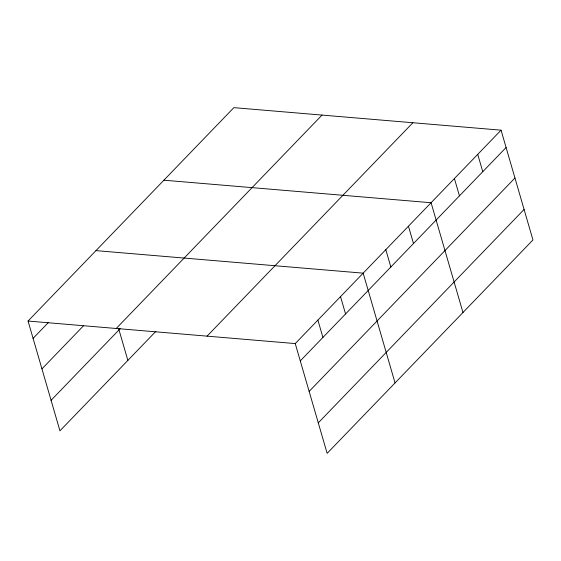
<?xml version="1.0" encoding="UTF-8"?>
<svg xmlns="http://www.w3.org/2000/svg" width="561" height="561" viewBox="0 0 561 561"><rect width="100%" height="100%" fill="white"/><g stroke="black" fill="none" stroke-linecap="round" stroke-linejoin="round"><path stroke-width="0.84" d="M155.86 331.369L59.943 430.827L28.05 321.046L233.86 107.649L501.057 130.173L532.95 239.954L327.14 453.351L295.247 343.577L501.057 130.173M33.085 338.374L48.576 322.316M41.949 368.886L83.652 325.639M116.225 328.48L322.035 115.082M51.079 400.316L120.187 328.662M207.072 336.144L412.882 122.74M300.282 360.905L506.092 147.508M309.146 391.417L514.956 178.012M318.283 422.847L524.086 209.442M163.882 180.2L431.079 202.731L462.972 312.512M95.966 250.627L363.163 273.158L395.056 382.932M28.05 321.046L295.247 343.577M477.734 154.359L482.769 171.694M454.41 178.545L459.445 195.88M408.443 226.209L413.478 243.537M385.807 249.68L390.842 267.008M340.527 296.629L345.562 313.957M317.891 320.107L322.926 337.434M118.518 328.241L127.859 360.4"/></g></svg>
